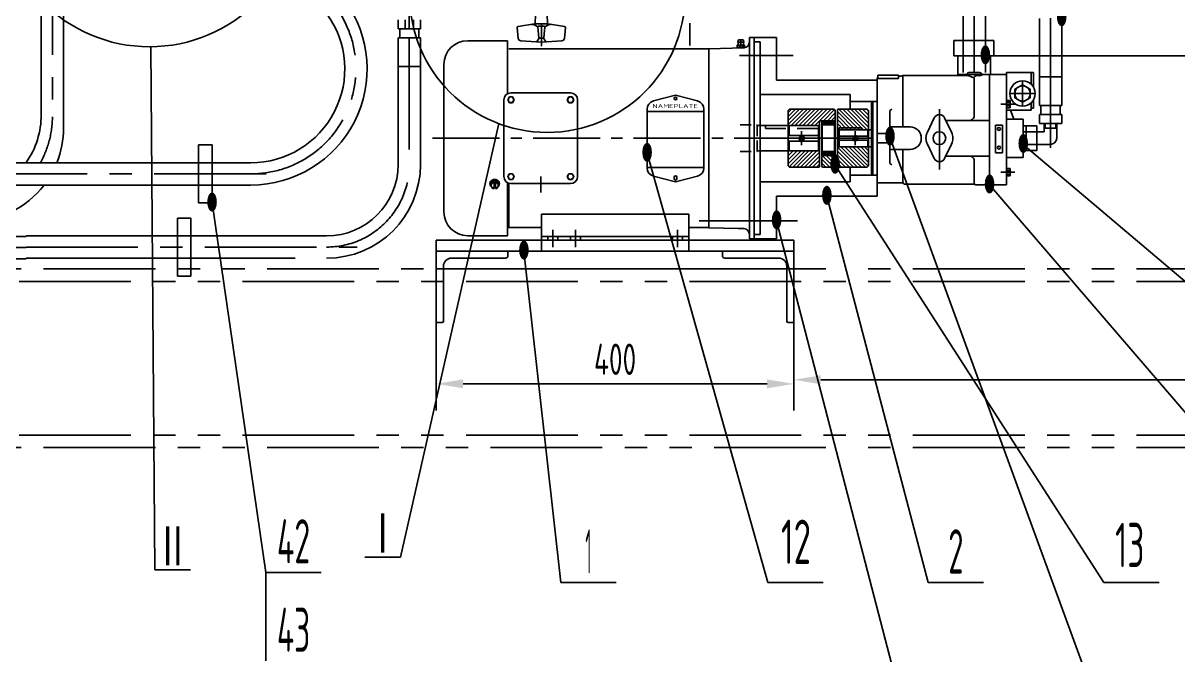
# Model space of a CAD drawing. Header units: millimetres. Extents: x 0 to 5940, y -62 to 4200.
# Drawn here: x 1196 to 2488, y 2324 to 3031 of the extents above; entities that cross this region are included whole.
import ezdxf
from ezdxf.enums import TextEntityAlignment as Align

# ---------------------------------------------------------------- set-up
doc = ezdxf.new("R2010")
doc.units = ezdxf.units.MM
doc.header["$LTSCALE"] = 100
for name, pattern in [('36BA4004$0$CENTER2', [1.125, 0.75, -0.125, 0.125, -0.125]), ('36SH1000$0$HIDDEN', [0.375, 0.25, -0.125]), ('CENTER2', [1.125, 0.75, -0.125, 0.125, -0.125]), ('F', [0.75, 0.5, -0.25]), ('G', [2, 1.25, -0.25, 0.25, -0.25]), ('HIDDEN2', [0.1875, 0.125, -0.0625]), ('K', [2.5, 1.25, -0.25, 0.25, -0.25, 0.25, -0.25])]:
    doc.linetypes.add(name, pattern=pattern)
for name, color, linetype in [('01', 7, 'Continuous'), ('02', 1, 'Continuous'), ('04', 2, 'F'), ('05', 4, 'G'), ('07', 6, 'K'), ('08', 1, 'Continuous'), ('1', 4, 'Continuous'), ('11', 3, 'Continuous'), ('2', 7, 'Continuous')]:
    doc.layers.add(name, color=color, linetype=linetype)
doc.styles.add('ROMANS', font='ROMANS')
doc.styles.get("Standard").update_dxf_attribs({"font": 'isocp', "width": 0.707, "bigfont": 'intecad.shx'})

msp = doc.modelspace()

# ---------------------------------------------------------------- hatches: boundary and pattern name
at = {"layer": '02'}
h = msp.add_hatch(dxfattribs=at)
h.set_pattern_fill('ANSI31', scale=25, style=0)
h.set_pattern_definition([(45, (-730.8222, 1734.959), (-2.2097087, 2.2097087), [])])
h.paths.add_polyline_path([(2104.4, 2933.9), (2103.4, 2934.9), (2053.4, 2934.9), (2051.9, 2933.4), (2051.9, 2917.6), (2052.9, 2916.6), (2086.9, 2916.6), (2086.9, 2921.1), (2087.1, 2921.5), (2087.5, 2921.8), (2087.9, 2921.9), (2103.4, 2921.9), (2104.4, 2922.9)])
h.paths.add_polyline_path([(2086.9, 2888.1), (2052.9, 2888.1), (2051.9, 2887.1), (2051.9, 2871.4), (2053.4, 2869.9), (2086.4, 2869.9), (2086.9, 2870.4)])
h = msp.add_hatch(dxfattribs=at)
h.set_pattern_fill('ANSI31', scale=25, angle=90, style=0)
h.set_pattern_definition([(135, (-730.8222, 1734.959), (-2.2097087, -2.2097087), [])])
h.paths.add_polyline_path([(2141.9, 2933.4), (2140.4, 2934.9), (2107.4, 2934.9), (2106.9, 2934.4), (2106.9, 2911.9), (2140.9, 2911.9), (2141.9, 2912.9)])
h.paths.add_polyline_path([(2141.9, 2891.8), (2140.9, 2892.8), (2107.4, 2892.8), (2106.9, 2892.3), (2106.9, 2883.7), (2106.8, 2883.3), (2106.5, 2883), (2106.1, 2882.9), (2105.9, 2882.9), (2090.4, 2882.9), (2089.4, 2881.9), (2089.4, 2870.9), (2090.4, 2869.9), (2140.4, 2869.9), (2141.9, 2871.4)])
h = msp.add_hatch(dxfattribs=at)
h.set_pattern_fill('ANSI37', scale=10, angle=90, style=0)
h.set_pattern_definition([(135, (-730.8222, 1734.9589), (-0.8838835, -0.8838835), []), (225, (-730.8222, 1734.9589), (0.8838835, -0.8838835), [])])
h.paths.add_polyline_path([(2103.9, 2917.4), (2104.4, 2917.9), (2104.4, 2919.7), (2104.2, 2919.8), (2104, 2919.9), (2103.8, 2919.9), (2103.5, 2920), (2103.3, 2920.1), (2103.1, 2920.1), (2102.9, 2920.2), (2102.7, 2920.2), (2102.4, 2920.3), (2102.2, 2920.3), (2102, 2920.4), (2101.8, 2920.4), (2101.5, 2920.4), (2101.3, 2920.5), (2101.1, 2920.5), (2100.9, 2920.6), (2100.7, 2920.6), (2100.4, 2920.6), (2100.2, 2920.6), (2100, 2920.7), (2099.7, 2920.7), (2099.5, 2920.7), (2099.3, 2920.7), (2099.1, 2920.8), (2098.8, 2920.8), (2098.6, 2920.8), (2098.4, 2920.8), (2098.2, 2920.8), (2097.9, 2920.8), (2097.7, 2920.8), (2097.5, 2920.8), (2097.3, 2920.9), (2097, 2920.9), (2096.8, 2920.9), (2096.6, 2920.9), (2096.3, 2920.8), (2096.1, 2920.8), (2095.9, 2920.8), (2095.7, 2920.8), (2095.4, 2920.8), (2095.2, 2920.8), (2095, 2920.8), (2094.8, 2920.8), (2094.5, 2920.7), (2094.3, 2920.7), (2094.1, 2920.7), (2093.9, 2920.7), (2093.6, 2920.6), (2093.4, 2920.6), (2093.2, 2920.6), (2093, 2920.6), (2092.7, 2920.5), (2092.5, 2920.5), (2092.3, 2920.4), (2092.1, 2920.4), (2091.8, 2920.4), (2091.6, 2920.3), (2091.4, 2920.3), (2091.2, 2920.2), (2091, 2920.2), (2090.7, 2920.1), (2090.5, 2920.1), (2090.3, 2920), (2090.1, 2919.9), (2089.9, 2919.9), (2089.6, 2919.8), (2089.4, 2919.7), (2089.4, 2917.9), (2089.9, 2917.4)])
h.paths.add_polyline_path([(2089.9, 2887.4), (2089.4, 2886.9), (2089.4, 2885), (2089.6, 2884.9), (2089.9, 2884.8), (2090.1, 2884.8), (2090.3, 2884.7), (2090.5, 2884.7), (2090.7, 2884.6), (2091, 2884.5), (2091.2, 2884.5), (2091.4, 2884.4), (2091.6, 2884.4), (2091.8, 2884.4), (2092.1, 2884.3), (2092.3, 2884.3), (2092.5, 2884.2), (2092.7, 2884.2), (2093, 2884.2), (2093.2, 2884.1), (2093.4, 2884.1), (2093.6, 2884.1), (2093.9, 2884), (2094.1, 2884), (2094.3, 2884), (2094.5, 2884), (2094.8, 2883.9), (2095, 2883.9), (2095.2, 2883.9), (2095.4, 2883.9), (2095.7, 2883.9), (2095.9, 2883.9), (2096.1, 2883.9), (2096.3, 2883.9), (2096.6, 2883.9), (2096.8, 2883.9), (2097, 2883.9), (2097.3, 2883.9), (2097.5, 2883.9), (2097.7, 2883.9), (2097.9, 2883.9), (2098.2, 2883.9), (2098.4, 2883.9), (2098.6, 2883.9), (2098.8, 2883.9), (2099.1, 2883.9), (2099.3, 2884), (2099.5, 2884), (2099.7, 2884), (2100, 2884), (2100.2, 2884.1), (2100.4, 2884.1), (2100.7, 2884.1), (2100.9, 2884.2), (2101.1, 2884.2), (2101.3, 2884.2), (2101.5, 2884.3), (2101.8, 2884.3), (2102, 2884.4), (2102.2, 2884.4), (2102.4, 2884.4), (2102.7, 2884.5), (2102.9, 2884.5), (2103.1, 2884.6), (2103.3, 2884.7), (2103.5, 2884.7), (2103.8, 2884.8), (2104, 2884.8), (2104.2, 2884.9), (2104.4, 2885), (2104.4, 2886.9), (2103.9, 2887.4)])

# ---------------------------------------------------------------- linework, layer by layer
at = {"color": 7}
for p, q in [((1769.2, 3040.2), (1769, 3031.2)), ((1782.4, 3040.2), (1782.5, 3031.2)), ((1748.9, 3026.1), (1750, 3014.1)), ((1768.1, 3030.2), (1749.8, 3027.2)), ((1782.4, 3030.3), (1769.2, 3030.3)), ((1771.8, 3027), (1772.9, 3014.7)), ((1779.2, 3027.6), (1772.3, 3027.6)), ((1779.7, 3027), (1778.7, 3014.7)), ((1783.4, 3030.2), (1801.8, 3027.2)), ((1802.7, 3026.1), (1801.6, 3014.1)), ((1737.9, 3011.5), (1693.4, 3011.5)), ((1737.9, 3011.5), (1737.9, 2952.1)), ((1752.7, 3011.4), (1775.8, 3009.7)), ((1778.2, 3014.2), (1773.4, 3014.2)), ((1798.8, 3011.4), (1775.8, 3009.7)), ((1995.7, 3009.7), (1996.5, 3012.6)), ((1996.5, 3012.6), (2001.6, 3012.6)), ((1999, 3012.6), (1999, 3012.6)), ((1999, 3009.7), (1999, 3012.6)), ((1999, 3012.6), (1999, 3009.7)), ((2001.6, 3012.6), (2002.4, 3009.7)), ((2020.4, 2981.7), (2020.4, 3010.3)), ((1771.8, 3002.4), (1739.4, 3002.4)), ((1963.2, 3002.4), (1771.8, 3002.4)), ((2002.4, 3003.5), (1963.2, 3002.5)), ((1963.2, 3002.5), (1963.2, 2902.4)), ((1963.2, 3002.4), (1963.2, 3000)), ((1995.9, 3007.4), (1995, 3006.5)), ((1995, 3006.5), (1995, 3003.4)), ((1995, 3006.5), (2003.1, 3006.5)), ((1995, 3003.4), (2003.1, 3003.4)), ((1995.7, 3009.7), (2002.4, 3009.7)), ((1995.7, 3009.7), (1996.1, 3008.2)), ((1997, 3006.5), (1997, 3003.4)), ((1999, 3009.7), (1999, 3009.7)), ((1999, 3009.7), (1999, 3008.2)), ((1999, 3009.7), (1999, 3008.2)), ((1999, 3007.4), (1999, 3008.2)), ((1999, 3007.4), (1999, 3008.2)), ((1999, 3007.4), (1999, 3006.5)), ((1999, 3007.4), (1999, 3006.5)), ((1999, 3006.5), (1999, 3003.4)), ((1999, 3006.5), (1999, 3003.4)), ((1999, 3006.5), (1999, 3003.4)), ((1999, 3006.5), (1999, 3006.5)), ((1999, 3006.5), (1999, 3003.4)), ((1999, 3003.4), (1999, 3003.4)), ((2001.1, 3006.5), (2001.1, 3003.4)), ((2002.4, 3009.7), (2002, 3008.2)), ((2002.2, 3007.4), (2003.1, 3006.5)), ((1666.8, 2902.4), (1666.8, 2984.9)), ((2152.1, 2969.3), (2152.1, 2972.8)), ((2152.1, 2972.8), (2175.4, 2972.8)), ((2175.4, 2972.8), (2175.4, 2969.3)), ((2175.4, 2971.7), (2178, 2971.7)), ((2178, 2971.7), (2180.2, 2972.6)), ((2180.2, 2972.6), (2251.1, 2972.6)), ((2251.1, 2972.6), (2251.1, 2972.8)), ((2254.1, 2975.8), (2265.9, 2975.8)), ((2268.7, 2973.8), (2296.2, 2973.8)), ((2268.9, 2972.8), (2268.9, 2972.8)), ((2268.9, 2972.8), (2268.9, 2972.8)), ((2277.2, 2973.8), (2277.2, 2850.1)), ((2296.2, 2975.8), (2296.2, 2850.1)), ((2296.2, 2975.8), (2326.3, 2975.8)), ((2323.6, 2962.9), (2323.6, 2975.8)), ((2326.3, 2959.6), (2326.3, 2975.8)), ((2152.1, 2970.1), (2151.3, 2970.1)), ((2175.4, 2969.3), (2152.1, 2969.3)), ((2314.1, 2962.2), (2305.6, 2957.3)), ((2322.6, 2957.3), (2314.1, 2962.2)), ((1740, 2948.5), (1738.2, 2945.3)), ((1743.7, 2948.5), (1740, 2948.5)), ((1808.5, 2953.2), (1741.7, 2953.2)), ((1745.5, 2945.3), (1743.7, 2948.5)), ((1806.6, 2948.5), (1804.7, 2945.3)), ((1810.2, 2948.5), (1806.6, 2948.5)), ((1812.1, 2945.3), (1810.2, 2948.5)), ((1901.2, 2944), (1924.2, 2950.2)), ((1950.6, 2944), (1927.5, 2950.2)), ((2305.6, 2957.3), (2305.6, 2947.4)), ((2305.6, 2947.4), (2314.1, 2942.5)), ((2314.1, 2942.5), (2322.6, 2947.4)), ((2322.6, 2947.4), (2322.6, 2957.3)), ((1733.8, 2902.4), (1733.8, 2945.3)), ((1738.2, 2945.3), (1740, 2942.1)), ((1740, 2942.1), (1743.7, 2942.1)), ((1743.7, 2942.1), (1745.5, 2945.3)), ((1804.7, 2945.3), (1806.6, 2942.1)), ((1806.6, 2942.1), (1810.2, 2942.1)), ((1810.2, 2942.1), (1812.1, 2945.3)), ((1816.4, 2902.4), (1816.4, 2945.3)), ((1894.1, 2902), (1894.1, 2934.8)), ((1957.6, 2902), (1957.6, 2934.8)), ((2146.6, 2943.6), (2145, 2942.1)), ((2145, 2942.1), (2145, 2862.6)), ((2146.6, 2943.6), (2146.6, 2861.1)), ((2146.6, 2943.6), (2151.3, 2943.6)), ((2165.8, 2933.3), (2168, 2934.9)), ((2165.8, 2933.3), (2165.8, 2874)), ((2296.2, 2933.7), (2323.6, 2933.7)), ((2300.6, 2933.7), (2304.3, 2923.8)), ((2323.6, 2933.7), (2323.6, 2941.8)), ((2323.6, 2935.9), (2326.3, 2935.9)), ((2326.3, 2935.9), (2326.3, 2945.1)), ((1894.1, 2932.1), (1957.6, 2932.1)), ((2207.6, 2909), (2215.3, 2925.1)), ((2234.7, 2909), (2226.9, 2925.1)), ((2296.2, 2923.8), (2314.9, 2923.8)), ((2017.1, 2916.6), (2020.4, 2916.6)), ((2085.9, 2916.6), (2020.4, 2916.6)), ((2086.9, 2915.6), (2085.9, 2916.6)), ((2085.9, 2902.4), (2085.9, 2916.6)), ((2086.9, 2902.4), (2086.9, 2915.6)), ((2108.9, 2911.9), (2106.9, 2909.9)), ((2106.9, 2909.9), (2106.9, 2894.8)), ((2108.9, 2914), (2134.3, 2914)), ((2108.9, 2911.9), (2108.9, 2914)), ((2108.9, 2911.9), (2108.9, 2892.8)), ((2134.3, 2914), (2134.3, 2911.9)), ((2151.3, 2907.6), (2165.8, 2907.6)), ((2165.8, 2914.9), (2188.3, 2914.9)), ((2283.8, 2916.9), (2291.7, 2916.9)), ((2283.8, 2885.8), (2283.8, 2916.9)), ((2291.7, 2916.9), (2291.7, 2885.8)), ((1666.8, 2902.4), (1666.8, 2819.8)), ((1733.8, 2859.4), (1733.8, 2902.4)), ((1816.4, 2859.4), (1816.4, 2902.4)), ((1894.1, 2902), (1894.1, 2869.1)), ((1957.6, 2902), (1957.6, 2869.1)), ((1963.2, 2902.4), (1963.2, 2804.7)), ((2008.6, 2794.8), (2008.6, 2902.4)), ((2014, 2794.4), (2014, 2902.4)), ((2020.4, 2902.4), (2020.4, 2823)), ((2085.9, 2902.4), (2085.9, 2888.1)), ((2086.9, 2902.4), (2086.9, 2889.1)), ((2108.9, 2892.8), (2106.9, 2894.8)), ((2151.3, 2897.1), (2165.8, 2897.1)), ((2207.6, 2895.8), (2215.3, 2879.6)), ((2234.7, 2895.8), (2226.9, 2879.6)), ((2017.1, 2888.1), (2020.4, 2888.1)), ((2085.9, 2888.1), (2020.4, 2888.1)), ((2086.9, 2889.1), (2085.9, 2888.1)), ((2165.8, 2889.8), (2188.3, 2889.8)), ((2291.7, 2885.8), (2283.8, 2885.8)), ((2296.2, 2880.9), (2314.9, 2880.9)), ((1894.1, 2869.4), (1957.6, 2869.4)), ((2165.8, 2874), (2168, 2872.4)), ((1740, 2862.6), (1738.2, 2859.4)), ((1738.2, 2859.4), (1740, 2856.3)), ((1743.7, 2862.6), (1740, 2862.6)), ((1740, 2856.3), (1743.7, 2856.3)), ((1745.5, 2859.4), (1743.7, 2862.6)), ((1743.7, 2856.3), (1745.5, 2859.4)), ((1775.1, 2841.5), (1775.1, 2859.4)), ((1806.6, 2862.6), (1804.7, 2859.4)), ((1804.7, 2859.4), (1806.6, 2856.3)), ((1810.2, 2862.6), (1806.6, 2862.6)), ((1806.6, 2856.3), (1810.2, 2856.3)), ((1812.1, 2859.4), (1810.2, 2862.6)), ((1810.2, 2856.3), (1812.1, 2859.4)), ((1901.2, 2859.9), (1924.2, 2853.8)), ((1924.3, 2858.7), (1924.3, 2857.1)), ((1950.6, 2859.9), (1927.5, 2853.8)), ((1927.5, 2858.7), (1927.5, 2857.1)), ((2146.6, 2861.1), (2145, 2862.6)), ((2146.6, 2861.1), (2151.3, 2861.1)), ((1721.3, 2854.6), (1719.1, 2851.2)), ((1721.3, 2853.1), (1719.1, 2849.6)), ((1719.1, 2851.2), (1719.1, 2849.6)), ((1719.1, 2849.6), (1721.3, 2846.2)), ((1721.3, 2854.6), (1721.3, 2853.1)), ((1725.9, 2854.6), (1721.3, 2854.6)), ((1722.9, 2853.1), (1721.3, 2853.1)), ((1721.3, 2846.2), (1722.9, 2846.2)), ((1722.9, 2853.8), (1722.9, 2846.2)), ((1722.9, 2853.8), (1724.4, 2853.8)), ((1722.9, 2847), (1724.4, 2847)), ((1724.4, 2853.8), (1724.4, 2846.2)), ((1725.9, 2853.1), (1724.4, 2853.1)), ((1724.4, 2846.2), (1725.9, 2846.2)), ((1725.9, 2854.6), (1725.9, 2853.1)), ((1728.2, 2851.2), (1725.9, 2854.6)), ((1728.2, 2849.6), (1725.9, 2853.1)), ((1725.9, 2846.2), (1728.2, 2849.6)), ((1728.2, 2851.2), (1728.2, 2849.6)), ((1737.9, 2852.6), (1737.9, 2793.2)), ((1739.4, 2804.7), (1739.4, 2851.9)), ((1739.4, 2851.9), (1739.4, 2804.7)), ((1808.5, 2851.6), (1741.7, 2851.6)), ((2180.2, 2852.3), (2151.3, 2852.3)), ((2182.2, 2850.9), (2260.4, 2850.9)), ((2262, 2850.1), (2296.2, 2850.1)), ((1940.9, 2817.5), (1775.8, 2817.5)), ((1775.8, 2792.2), (1775.8, 2817.5)), ((1940.9, 2792.2), (1940.9, 2817.5)), ((2020.4, 2823), (2020.4, 2794.4)), ((1739.4, 2804.7), (1739.4, 2802.3)), ((1739.4, 2804.7), (1739.4, 2802.5)), ((1963.2, 2804.7), (1963.2, 2802.3)), ((1963.2, 2804.7), (1963.2, 2802.2)), ((1737.9, 2793.2), (1693.4, 2793.2)), ((1739.4, 2802.3), (1737.9, 2802.3)), ((1739.4, 2802.3), (1775.8, 2802.3)), ((1739.4, 2802.3), (1775.8, 2802.3)), ((1923, 2792.2), (1775.8, 2792.2)), ((1775.8, 2792.2), (1775.8, 2788.1)), ((1782.9, 2788.1), (1782.9, 2792.2)), ((1794.1, 2788.1), (1794.1, 2792.2)), ((1808.3, 2788.1), (1808.3, 2792.2)), ((1819.5, 2788.1), (1819.5, 2792.2)), ((1922.6, 2788.1), (1922.6, 2792.2)), ((1933.3, 2792.2), (1923, 2792.2)), ((1940.9, 2792.2), (1933.3, 2792.2)), ((1933.8, 2788.1), (1933.8, 2792.2)), ((1963.2, 2802.3), (1940.9, 2802.3)), ((1963.2, 2802.3), (1940.9, 2802.3)), ((1940.9, 2792.2), (1940.9, 2788.1)), ((1995.9, 2801.3), (1963.2, 2802.2)), ((2002.2, 2801.2), (1995.9, 2801.3)), ((1923, 2788.1), (1775.8, 2788.1)), ((1933.3, 2788.1), (1923, 2788.1)), ((1940.9, 2788.1), (1933.3, 2788.1))]:
    msp.add_line(p, q, dxfattribs=at)
at = {"color": 7, "linetype": 'HIDDEN2'}
for p, q in [((1998.1, 2917.3), (2017.1, 2917.3)), ((2017.1, 2917.3), (2017.1, 2902.4)), ((2017.1, 2887.4), (2017.1, 2902.4)), ((1998.1, 2887.4), (2017.1, 2887.4))]:
    msp.add_line(p, q, dxfattribs=at)
at = {"color": 7, "linetype": '36SH1000$0$HIDDEN'}
for p, q in [((2026.6, 2913.1), (2026.6, 2916.6)), ((2086.9, 2913.1), (2026.6, 2913.1))]:
    msp.add_line(p, q, dxfattribs=at)
at = {"color": 7, "linetype": 'CENTER2'}
msp.add_line((1654, 2902.4), (2091.9, 2902.4), dxfattribs=at)
at = {"color": 7, "linetype": 'Continuous'}
for p, q in [((1739.4, 2845.5), (1739.4, 2845.6)), ((1739.4, 2845.6), (1739.4, 2845.5)), ((1739.4, 2845.5), (1739.4, 2845.6)), ((1739.4, 2845.6), (1739.4, 2845.5)), ((1739.4, 2845.4), (1739.4, 2845.5)), ((1739.4, 2845.5), (1739.4, 2845.2)), ((1739.4, 2845.1), (1739.4, 2845.4)), ((1739.4, 2845.2), (1739.4, 2845.1)), ((1739.4, 2845.1), (1739.4, 2842.3)), ((1739.4, 2842.3), (1739.4, 2845.1))]:
    msp.add_line(p, q, dxfattribs=at)
at = {"color": 7, "linetype": '36BA4004$0$CENTER2'}
for p, q in [((1788.5, 2780.5), (1788.5, 2799.8)), ((1813.9, 2780.5), (1813.9, 2799.8)), ((1928.2, 2780.5), (1928.2, 2799.8))]:
    msp.add_line(p, q, dxfattribs=at)
at = {"color": 7}
for centre, radius in [((2314.1, 2952.4), 14.2), ((2314.1, 2952.4), 8.51), ((1741.8, 2945.3), 3.17), ((1808.4, 2945.3), 3.17), ((1925.9, 2946.8), 1.59), ((2221.1, 2902.4), 7.15), ((2287.7, 2912.8), 1.71), ((2287.7, 2891.9), 1.71), ((1741.8, 2859.4), 3.17), ((1808.4, 2859.4), 3.17)]:
    msp.add_circle(centre, radius, dxfattribs=at)
for centre, radius, start, end in [((1749.9, 3026.2), 1, 95.5013, 185.4223), ((1764.7, 3020.1), 9.54, 45.5961, 88.98), ((1768, 3031.2), 1, 275.5013, 359), ((1769.9, 3025.5), 2, 7.6638, 45.3631), ((1772.3, 3027.1), 0.5, 90, 187.6638), ((1779.2, 3027.1), 0.5, 352.3362, 90), ((1781.6, 3025.5), 2, 134.6369, 172.3362), ((1786.9, 3020.1), 9.54, 91.02, 134.4039), ((1783.5, 3031.2), 1, 181, 264.4987), ((1801.7, 3026.2), 1, 354.5777, 84.4987), ((1693.4, 2984.9), 26.6, 90, 180), ((1752.9, 3014.4), 3, 185.4223, 265.6649), ((1766.7, 3015.5), 6.29, 300.8379, 351.6353), ((1773.4, 3014.7), 0.5, 187.6638, 270), ((1778.2, 3014.7), 0.5, 270, 352.3362), ((1784.9, 3015.5), 6.29, 188.3647, 239.1621), ((1798.6, 3014.4), 3, 274.3351, 354.5777), ((1995.4, 3008), 0.794, 316.1355, 16.1816), ((2002.7, 3008), 0.794, 163.8184, 223.8645), ((2002.2, 3009.9), 6.35, 271.5, 0), ((2254.1, 2972.8), 3, 90, 180), ((2265.9, 2972.8), 3, 0, 90), ((2265.9, 2972.8), 3, 0, 90), ((1741.7, 2945.3), 7.87, 90, 180), ((1808.5, 2945.3), 7.87, 0, 90), ((1925.9, 2944), 6.35, 75, 105), ((1903.7, 2934.8), 9.52, 105, 180), ((1948.1, 2934.8), 9.52, 0, 75), ((2221.1, 2922.3), 6.41, 25.7289, 154.2711), ((2188.3, 2902.4), 12.5, 359.7501, 90), ((2221.1, 2902.4), 15.1, 154.0331, 205.9669), ((2221.1, 2902.4), 15.1, 334.0331, 25.9669), ((2188.3, 2902.3), 12.5, 270, 0.2499), ((1903.7, 2869.1), 9.52, 180, 255), ((1948.1, 2869.1), 9.52, 285, 0), ((2221.1, 2882.4), 6.41, 205.7289, 334.2711), ((2221.1, 2882.4), 6.41, 205.7289, 334.2711), ((1741.7, 2859.4), 7.87, 180, 270), ((1808.5, 2859.4), 7.87, 270, 0), ((1925.9, 2858.7), 1.59, 0, 180), ((1925.9, 2857.1), 1.59, 180, 0), ((1925.9, 2859.9), 6.35, 255, 285), ((2182.2, 2852.9), 2, 180, 270), ((2262, 2852.1), 2, 180, 270), ((1693.4, 2819.8), 26.6, 180, 270)]:
    msp.add_arc(centre, radius, start, end, dxfattribs=at)
for centre, major_axis, start_param, end_param in [((1723.6, 2851.2), (-5.26, 0), 2.217763, 7.207015), ((1723.6, 2851.6), (-5.26, 0), 3.098348, 6.32643), ((1723.6, 2849.6), (-3.96, 0), 4.905902, 7.660468), ((1723.6, 2849.6), (-3.96, 0), 1.76431, 4.518876)]:
    msp.add_ellipse(centre, major_axis=major_axis, ratio=0.866025, start_param=start_param, end_param=end_param, dxfattribs=at)
for points, start_tangent in [([(2251.1, 2972.6), (2254.1, 2972.3), (2256, 2971.5), (2257.8, 2970.8), (2260, 2969.9)], (0.970491, -0.241136)), ([(2260, 2970.5), (2260.4, 2971.3), (2261.8, 2972.2), (2263.2, 2972.6), (2264.2, 2972.4), (2267.6, 2972.7), (2268.9, 2972.8)], (0.720925, 0.693013))]:
    msp.add_spline(points, degree=3, dxfattribs=dict(at, start_tangent=start_tangent))
for points in [[(2260, 2926), (2259.7, 2925.1), (2258.3, 2923.5), (2256.7, 2922.6), (2255.7, 2922.3)], [(2260, 2878.7), (2259.7, 2879.6), (2258.3, 2881.2), (2256.7, 2882.1), (2255.7, 2882.4)]]:
    msp.add_open_spline(points, degree=3, knots=[0, 0, 0, 0, 2.865759, 5.806201, 5.806201, 5.806201, 5.806201], dxfattribs=at)
at = {"layer": '01', "color": 7}
for p, q in [((1216.3, 2928.9), (1216.3, 3120.6)), ((1241.3, 2913.9), (1241.3, 3120.6)), ((2247.5, 2975.8), (2247.5, 3084.6)), ((2272.5, 2975.8), (2272.5, 3084.6)), ((2332.9, 3036.2), (2332.9, 2938.9)), ((2357.9, 3037.2), (2357.9, 2938.9)), ((1615.6, 3024.7), (1615.6, 3034.7)), ((1617.4, 3014.7), (1617.4, 3024.7)), ((1623.4, 3024.7), (1623.4, 3034.7)), ((1632.8, 3024.7), (1632.8, 3034.7)), ((1638.8, 3014.7), (1638.8, 3024.7)), ((1640.6, 3024.7), (1640.6, 3034.7)), ((1941.9, 3006.1), (1941.9, 3031.1)), ((1615.6, 2873), (1615.6, 3014.7)), ((1640.6, 2873), (1640.6, 3014.7)), ((2237.1, 3011.6), (2282.1, 3011.6)), ((2237.1, 2994.6), (2237.1, 3011.6)), ((2282.1, 3011.6), (2282.1, 2994.6)), ((2282.1, 2994.6), (2237.1, 2994.6)), ((2241.7, 2994.6), (2278.4, 2994.6)), ((2241.7, 2973.8), (2241.7, 2994.6)), ((2278.4, 2994.6), (2278.4, 2973.8)), ((1615.6, 2982.7), (1640.6, 2982.7)), ((2278.4, 2973.8), (2241.7, 2973.8)), ((2332.9, 2970.9), (2357.9, 2970.9)), ((2296.2, 2944.5), (2296.2, 2936.4)), ((2296.2, 2944.5), (2300.3, 2944.5)), ((2296.2, 2942.5), (2300.3, 2942.5)), ((2296.2, 2938.4), (2300.3, 2938.4)), ((2296.2, 2936.4), (2300.3, 2936.4)), ((2300.3, 2944.5), (2300.3, 2936.4)), ((2334.7, 2938.9), (2334.7, 2928.9)), ((2356.1, 2938.9), (2356.1, 2928.9)), ((2332.9, 2928.9), (2332.9, 2918.9)), ((2357.9, 2928.9), (2357.9, 2918.9)), ((2330.2, 2916.1), (2314.9, 2916.1)), ((2314.9, 2916.1), (2314.9, 2888.6)), ((2338.4, 2909.4), (2314.9, 2909.4)), ((2314.9, 2895.4), (2314.9, 2909.4)), ((2318.2, 2916.1), (2318.2, 2888.6)), ((2330.2, 2888.6), (2330.2, 2916.1)), ((2330.2, 2895.4), (2330.2, 2909.4)), ((2338.4, 2913.4), (2338.4, 2918.9)), ((2338.4, 2913.4), (2338.4, 2918.9)), ((2338.4, 2913.4), (2338.4, 2909.4)), ((2351.4, 2913.4), (2339.4, 2913.4)), ((2352.4, 2913.4), (2352.4, 2918.9)), ((2352.4, 2913.4), (2352.4, 2918.9)), ((2352.4, 2913.4), (2352.4, 2902.4)), ((1407.4, 2894.9), (1392.4, 2894.9)), ((1392.4, 2894.9), (1392.4, 2829.9)), ((1407.4, 2829.9), (1407.4, 2894.9)), ((2345.4, 2895.4), (2314.9, 2895.4)), ((2314.9, 2888.6), (2330.2, 2888.6)), ((1450.9, 2874.9), (1142.8, 2874.9)), ((2296.2, 2868.3), (2296.2, 2860.2)), ((2296.2, 2868.3), (2300.3, 2868.3)), ((2300.3, 2868.3), (2300.3, 2860.2)), ((2296.2, 2866.3), (2300.3, 2866.3)), ((2296.2, 2862.2), (2300.3, 2862.2)), ((2296.2, 2860.2), (2300.3, 2860.2)), ((1450.9, 2849.9), (1142.8, 2849.9)), ((1392.4, 2829.9), (1407.4, 2829.9)), ((1383.6, 2813), (1368.6, 2813)), ((1368.6, 2813), (1368.6, 2748)), ((1383.6, 2748), (1383.6, 2813)), ((785.5, 2792.4), (1199.4, 2792.4)), ((1535.6, 2793), (1199.4, 2793)), ((1658.3, 2788.1), (2058.3, 2788.1)), ((1658.3, 2788.1), (1658.3, 2768.1)), ((2058.3, 2788.1), (2058.3, 2768.1)), ((791.4, 2767.4), (1199.4, 2767.4)), ((1500.3, 2768), (1199.4, 2768)), ((1658.3, 2776.1), (2058.3, 2776.1)), ((1658.3, 2776.1), (1658.3, 2696.1)), ((1738.3, 2776.1), (1658.3, 2776.1)), ((1675.3, 2768.1), (1735.7, 2768.1)), ((1738.3, 2776.1), (1738.3, 2770.7)), ((1978.3, 2776.1), (2058.3, 2776.1)), ((1978.3, 2776.1), (1978.3, 2770.7)), ((2041.3, 2768.1), (1981, 2768.1)), ((2058.3, 2776.1), (2058.3, 2696.1)), ((1658.3, 2756.1), (2058.3, 2756.1)), ((1666.3, 2697.6), (1666.3, 2759.1)), ((2050.3, 2697.6), (2050.3, 2759.1)), ((1368.6, 2748), (1383.6, 2748)), ((1658.3, 2696.1), (1664.8, 2696.1)), ((2058.3, 2696.1), (2051.8, 2696.1))]:
    msp.add_line(p, q, dxfattribs=at)
at = {"layer": '01', "color": 7, "linetype": 'Continuous'}
for p, q in [((1615.6, 3024.7), (1640.6, 3024.7)), ((1615.6, 3014.7), (1640.6, 3014.7)), ((2008.6, 3014.9), (2014, 3014.9)), ((2008.6, 3012.3), (2008.6, 3014.9)), ((2008.6, 3009.9), (2008.6, 3012.3)), ((2014, 3014.9), (2039, 3014.9)), ((2014, 3014.9), (2014, 3010.3)), ((2014, 3010.3), (2014, 3014.9)), ((2014, 3010.3), (2014, 2902.4)), ((2014, 3010.3), (2020.4, 3010.3)), ((2020.4, 3010.3), (2014, 3010.3)), ((2020.4, 3010.3), (2020.4, 2794.4)), ((2039, 3014.9), (2039, 2967.4)), ((2003.1, 3006.5), (2003.1, 3003.4)), ((2008.6, 3009.9), (2008.6, 2902.4)), ((2020.4, 2981.7), (2020.4, 2902.4)), ((2180.2, 2914.9), (2180.2, 2972.6)), ((2039, 2967.4), (2151.3, 2967.4)), ((2151.3, 2970.1), (2151.3, 2852.3)), ((2151.3, 2967.4), (2151.3, 2837.4)), ((2260, 2969.9), (2260, 2926)), ((2020.4, 2951.4), (2121.3, 2951.4)), ((2121.3, 2951.4), (2121.3, 2943.6)), ((2051.9, 2933.4), (2053.4, 2934.9)), ((2051.9, 2917.6), (2051.9, 2933.4)), ((2053.4, 2934.9), (2103.4, 2934.9)), ((2103.4, 2934.9), (2104.4, 2933.9)), ((2104.4, 2933.9), (2104.4, 2922.9)), ((2107.4, 2934.9), (2106.9, 2934.4)), ((2106.9, 2934.4), (2106.9, 2911.9)), ((2140.4, 2934.9), (2107.4, 2934.9)), ((2151.3, 2943.6), (2121.3, 2943.6)), ((2121.3, 2943.6), (2121.3, 2934.9)), ((2141.9, 2933.4), (2140.4, 2934.9)), ((2141.9, 2912.9), (2141.9, 2933.4)), ((2332.9, 2938.9), (2357.9, 2938.9)), ((2086.9, 2921.1), (2086.9, 2921)), ((2087, 2921.1), (2086.9, 2921.1)), ((2086.9, 2921), (2086.9, 2920.9)), ((2086.9, 2921), (2086.9, 2921)), ((2086.9, 2921), (2086.9, 2921)), ((2086.9, 2920.9), (2086.9, 2916.6)), ((2086.9, 2920.9), (2086.9, 2920.9)), ((2087.1, 2921.4), (2087, 2921.3)), ((2087, 2921.3), (2087, 2921.2)), ((2087, 2921.3), (2087, 2921.3)), ((2087, 2921.2), (2087, 2921.1)), ((2087, 2921.2), (2087, 2921.2)), ((2087.1, 2921.5), (2087.1, 2921.4)), ((2087.1, 2921.5), (2087.1, 2921.5)), ((2087.2, 2921.5), (2087.1, 2921.5)), ((2087.1, 2921.4), (2087.1, 2921.4)), ((2087.2, 2921.6), (2087.2, 2921.5)), ((2087.2, 2921.6), (2087.2, 2921.6)), ((2087.3, 2921.6), (2087.2, 2921.6)), ((2087.3, 2921.7), (2087.3, 2921.6)), ((2087.4, 2921.7), (2087.3, 2921.7)), ((2087.5, 2921.8), (2087.4, 2921.7)), ((2087.4, 2921.7), (2087.4, 2921.7)), ((2087.4, 2921.7), (2087.4, 2921.7)), ((2087.5, 2921.8), (2087.5, 2921.8)), ((2087.6, 2921.8), (2087.5, 2921.8)), ((2087.6, 2921.8), (2087.6, 2921.8)), ((2087.7, 2921.8), (2087.6, 2921.8)), ((2087.7, 2921.8), (2087.7, 2921.8)), ((2087.8, 2921.8), (2087.7, 2921.8)), ((2087.9, 2921.9), (2087.8, 2921.8)), ((2087.8, 2921.8), (2087.8, 2921.8)), ((2087.9, 2921.9), (2087.9, 2921.9)), ((2103.4, 2921.9), (2087.9, 2921.9)), ((2089.4, 2917.9), (2089.4, 2921.9)), ((2089.4, 2919.7), (2089.6, 2919.8)), ((2089.4, 2917.9), (2089.4, 2919.7)), ((2089.6, 2919.8), (2089.9, 2919.9)), ((2089.9, 2919.9), (2090.1, 2919.9)), ((2090.1, 2919.9), (2090.3, 2920)), ((2090.3, 2920), (2090.5, 2920.1)), ((2090.5, 2920.1), (2090.7, 2920.1)), ((2090.7, 2920.1), (2091, 2920.2)), ((2091, 2920.2), (2091.2, 2920.2)), ((2091.2, 2920.2), (2091.4, 2920.3)), ((2091.4, 2920.3), (2091.6, 2920.3)), ((2091.6, 2920.3), (2091.8, 2920.4)), ((2091.8, 2920.4), (2092.1, 2920.4)), ((2092.1, 2920.4), (2092.3, 2920.4)), ((2092.3, 2920.4), (2092.5, 2920.5)), ((2092.5, 2920.5), (2092.7, 2920.5)), ((2092.7, 2920.5), (2093, 2920.6)), ((2093, 2920.6), (2093.2, 2920.6)), ((2093.2, 2920.6), (2093.4, 2920.6)), ((2093.4, 2920.6), (2093.6, 2920.6)), ((2093.6, 2920.6), (2093.9, 2920.7)), ((2093.9, 2920.7), (2094.1, 2920.7)), ((2094.1, 2920.7), (2094.3, 2920.7)), ((2094.3, 2920.7), (2094.5, 2920.7)), ((2094.5, 2920.7), (2094.8, 2920.8)), ((2094.8, 2920.8), (2095, 2920.8)), ((2095, 2920.8), (2095.2, 2920.8)), ((2095.2, 2920.8), (2095.4, 2920.8)), ((2095.4, 2920.8), (2095.7, 2920.8)), ((2095.7, 2920.8), (2095.9, 2920.8)), ((2095.9, 2920.8), (2096.1, 2920.8)), ((2096.1, 2920.8), (2096.3, 2920.8)), ((2096.3, 2920.8), (2096.6, 2920.9)), ((2096.6, 2920.9), (2096.8, 2920.9)), ((2096.8, 2920.9), (2097, 2920.9)), ((2097, 2920.9), (2097.3, 2920.9)), ((2097.3, 2920.9), (2097.5, 2920.8)), ((2097.5, 2920.8), (2097.7, 2920.8)), ((2097.7, 2920.8), (2097.9, 2920.8)), ((2097.9, 2920.8), (2098.2, 2920.8)), ((2098.2, 2920.8), (2098.4, 2920.8)), ((2098.4, 2920.8), (2098.6, 2920.8)), ((2098.6, 2920.8), (2098.8, 2920.8)), ((2098.8, 2920.8), (2099.1, 2920.8)), ((2099.1, 2920.8), (2099.3, 2920.7)), ((2099.3, 2920.7), (2099.5, 2920.7)), ((2099.5, 2920.7), (2099.7, 2920.7)), ((2099.7, 2920.7), (2100, 2920.7)), ((2100, 2920.7), (2100.2, 2920.6)), ((2100.2, 2920.6), (2100.4, 2920.6)), ((2100.4, 2920.6), (2100.7, 2920.6)), ((2100.7, 2920.6), (2100.9, 2920.6)), ((2100.9, 2920.6), (2101.1, 2920.5)), ((2101.1, 2920.5), (2101.3, 2920.5)), ((2101.3, 2920.5), (2101.5, 2920.4)), ((2101.5, 2920.4), (2101.8, 2920.4)), ((2101.8, 2920.4), (2102, 2920.4)), ((2102, 2920.4), (2102.2, 2920.3)), ((2102.2, 2920.3), (2102.4, 2920.3)), ((2102.4, 2920.3), (2102.7, 2920.2)), ((2102.7, 2920.2), (2102.9, 2920.2)), ((2102.9, 2920.2), (2103.1, 2920.1)), ((2103.1, 2920.1), (2103.3, 2920.1)), ((2103.3, 2920.1), (2103.5, 2920)), ((2104.4, 2922.9), (2103.4, 2921.9)), ((2103.5, 2920), (2103.8, 2919.9)), ((2103.8, 2919.9), (2104, 2919.9)), ((2104, 2919.9), (2104.2, 2919.8)), ((2104.2, 2919.8), (2104.4, 2919.7)), ((2104.4, 2917.9), (2104.4, 2922.9)), ((2104.4, 2919.7), (2104.4, 2917.9)), ((2277.2, 2922.3), (2228.2, 2922.3)), ((2314.9, 2923.8), (2314.9, 2880.9)), ((2332.9, 2928.9), (2357.9, 2928.9)), ((2052.9, 2916.6), (2051.9, 2917.6)), ((2051.9, 2917.6), (2051.9, 2902.4)), ((2086.9, 2916.6), (2052.9, 2916.6)), ((2052.9, 2916.6), (2052.9, 2905.5)), ((2086.4, 2916.6), (2086.4, 2905.5)), ((2086.9, 2916.6), (2086.9, 2902.4)), ((2089.4, 2917.9), (2089.4, 2886.9)), ((2089.9, 2917.4), (2089.4, 2917.9)), ((2089.9, 2917.4), (2089.9, 2887.4)), ((2103.9, 2917.4), (2089.9, 2917.4)), ((2104.4, 2917.9), (2103.9, 2917.4)), ((2103.9, 2917.4), (2103.9, 2887.4)), ((2104.4, 2917.9), (2104.4, 2886.9)), ((2106.9, 2911.9), (2140.9, 2911.9)), ((2106.9, 2911.9), (2106.9, 2902.4)), ((2107.4, 2911.9), (2107.4, 2904.7)), ((2145, 2911.9), (2108.9, 2911.9)), ((2140.9, 2911.9), (2141.9, 2912.9)), ((2140.9, 2911.9), (2140.9, 2904.7)), ((2141.9, 2912.9), (2141.9, 2902.4)), ((2332.9, 2918.9), (2357.9, 2918.9)), ((2051.9, 2905.5), (2086.9, 2905.5)), ((2051.9, 2887.1), (2051.9, 2902.4)), ((2051.9, 2899.2), (2086.9, 2899.2)), ((2052.9, 2888.1), (2052.9, 2899.2)), ((2086.4, 2888.1), (2086.4, 2899.2)), ((2086.9, 2888.1), (2086.9, 2902.4)), ((2126.7, 2904.7), (2106.9, 2904.7)), ((2106.9, 2892.3), (2106.9, 2902.4)), ((2126.7, 2900), (2106.9, 2900)), ((2107.4, 2892.8), (2107.4, 2900)), ((2141.9, 2904.7), (2127.1, 2904.7)), ((2141.9, 2900), (2127.1, 2900)), ((2140.9, 2892.8), (2140.9, 2900)), ((2141.9, 2891.8), (2141.9, 2902.4)), ((2052.9, 2888.1), (2051.9, 2887.1)), ((2051.9, 2887.1), (2051.9, 2871.4)), ((2086.9, 2888.1), (2052.9, 2888.1)), ((2086.9, 2870.4), (2086.9, 2888.1)), ((2089.9, 2887.4), (2089.4, 2886.9)), ((2089.4, 2886.9), (2089.4, 2881.9)), ((2089.4, 2886.9), (2089.4, 2885)), ((2089.4, 2885), (2089.6, 2884.9)), ((2089.4, 2881.9), (2090.4, 2882.9)), ((2089.4, 2870.9), (2089.4, 2881.9)), ((2089.6, 2884.9), (2089.9, 2884.8)), ((2103.9, 2887.4), (2089.9, 2887.4)), ((2089.9, 2884.8), (2090.1, 2884.8)), ((2090.1, 2884.8), (2090.3, 2884.7)), ((2090.3, 2884.7), (2090.5, 2884.7)), ((2090.4, 2882.9), (2105.9, 2882.9)), ((2090.5, 2884.7), (2090.7, 2884.6)), ((2090.7, 2884.6), (2091, 2884.5)), ((2091, 2884.5), (2091.2, 2884.5)), ((2091.2, 2884.5), (2091.4, 2884.4)), ((2091.4, 2884.4), (2091.6, 2884.4)), ((2091.6, 2884.4), (2091.8, 2884.4)), ((2091.8, 2884.4), (2092.1, 2884.3)), ((2092.1, 2884.3), (2092.3, 2884.3)), ((2092.3, 2884.3), (2092.5, 2884.2)), ((2092.5, 2884.2), (2092.7, 2884.2)), ((2092.7, 2884.2), (2093, 2884.2)), ((2093, 2884.2), (2093.2, 2884.1)), ((2093.2, 2884.1), (2093.4, 2884.1)), ((2093.4, 2884.1), (2093.6, 2884.1)), ((2093.6, 2884.1), (2093.9, 2884)), ((2093.9, 2884), (2094.1, 2884)), ((2094.1, 2884), (2094.3, 2884)), ((2094.3, 2884), (2094.5, 2884)), ((2094.5, 2884), (2094.8, 2883.9)), ((2094.8, 2883.9), (2095, 2883.9)), ((2095, 2883.9), (2095.2, 2883.9)), ((2095.2, 2883.9), (2095.4, 2883.9)), ((2095.4, 2883.9), (2095.7, 2883.9)), ((2095.7, 2883.9), (2095.9, 2883.9)), ((2095.9, 2883.9), (2096.1, 2883.9)), ((2096.1, 2883.9), (2096.3, 2883.9)), ((2096.3, 2883.9), (2096.6, 2883.9)), ((2096.6, 2883.9), (2096.8, 2883.9)), ((2096.8, 2883.9), (2097, 2883.9)), ((2097, 2883.9), (2097.3, 2883.9)), ((2097.3, 2883.9), (2097.5, 2883.9)), ((2097.5, 2883.9), (2097.7, 2883.9)), ((2097.7, 2883.9), (2097.9, 2883.9)), ((2097.9, 2883.9), (2098.2, 2883.9)), ((2098.2, 2883.9), (2098.4, 2883.9)), ((2098.4, 2883.9), (2098.6, 2883.9)), ((2098.6, 2883.9), (2098.8, 2883.9)), ((2098.8, 2883.9), (2099.1, 2883.9)), ((2099.1, 2883.9), (2099.3, 2884)), ((2099.3, 2884), (2099.5, 2884)), ((2099.5, 2884), (2099.7, 2884)), ((2099.7, 2884), (2100, 2884)), ((2100, 2884), (2100.2, 2884.1)), ((2100.2, 2884.1), (2100.4, 2884.1)), ((2100.4, 2884.1), (2100.7, 2884.1)), ((2100.7, 2884.1), (2100.9, 2884.2)), ((2100.9, 2884.2), (2101.1, 2884.2)), ((2101.1, 2884.2), (2101.3, 2884.2)), ((2101.3, 2884.2), (2101.5, 2884.3)), ((2101.5, 2884.3), (2101.8, 2884.3)), ((2101.8, 2884.3), (2102, 2884.4)), ((2102, 2884.4), (2102.2, 2884.4)), ((2102.2, 2884.4), (2102.4, 2884.4)), ((2102.4, 2884.4), (2102.7, 2884.5)), ((2102.7, 2884.5), (2102.9, 2884.5)), ((2102.9, 2884.5), (2103.1, 2884.6)), ((2103.1, 2884.6), (2103.3, 2884.7)), ((2103.3, 2884.7), (2103.5, 2884.7)), ((2103.5, 2884.7), (2103.8, 2884.8)), ((2103.8, 2884.8), (2104, 2884.8)), ((2104.4, 2886.9), (2103.9, 2887.4)), ((2104, 2884.8), (2104.2, 2884.9)), ((2104.2, 2884.9), (2104.4, 2885)), ((2104.4, 2886.9), (2104.4, 2882.9)), ((2104.4, 2885), (2104.4, 2886.9)), ((2105.9, 2882.9), (2106, 2882.9)), ((2106, 2882.9), (2106.1, 2882.9)), ((2106, 2882.9), (2106, 2882.9)), ((2106.1, 2882.9), (2106.2, 2882.9)), ((2106.1, 2882.9), (2106.1, 2882.9)), ((2106.2, 2882.9), (2106.3, 2882.9)), ((2106.2, 2882.9), (2106.2, 2882.9)), ((2106.3, 2883), (2106.4, 2883)), ((2106.3, 2882.9), (2106.3, 2883)), ((2106.3, 2882.9), (2106.3, 2882.9)), ((2106.4, 2883), (2106.5, 2883)), ((2106.4, 2883), (2106.4, 2883)), ((2106.5, 2883.1), (2106.6, 2883.1)), ((2106.5, 2883), (2106.5, 2883.1)), ((2106.6, 2883.1), (2106.7, 2883.2)), ((2106.6, 2883.1), (2106.6, 2883.1)), ((2106.6, 2883.1), (2106.6, 2883.1)), ((2106.7, 2883.3), (2106.8, 2883.3)), ((2106.7, 2883.3), (2106.7, 2883.3)), ((2106.7, 2883.2), (2106.7, 2883.3)), ((2106.7, 2883.2), (2106.7, 2883.2)), ((2106.8, 2883.5), (2106.9, 2883.5)), ((2106.8, 2883.4), (2106.8, 2883.5)), ((2106.8, 2883.4), (2106.8, 2883.4)), ((2106.8, 2883.3), (2106.8, 2883.4)), ((2106.9, 2892.3), (2107.4, 2892.8)), ((2106.9, 2883.9), (2106.9, 2892.3)), ((2106.9, 2883.8), (2106.9, 2883.9)), ((2106.9, 2883.8), (2106.9, 2883.8)), ((2106.9, 2883.7), (2106.9, 2883.8)), ((2106.9, 2883.7), (2106.9, 2883.7)), ((2106.9, 2883.6), (2106.9, 2883.7)), ((2106.9, 2883.6), (2106.9, 2883.6)), ((2106.9, 2883.5), (2106.9, 2883.6)), ((2107.4, 2892.8), (2140.9, 2892.8)), ((2145, 2892.8), (2108.9, 2892.8)), ((2140.9, 2892.8), (2141.9, 2891.8)), ((2141.9, 2891.8), (2141.9, 2871.4)), ((2180.2, 2852.9), (2180.2, 2889.8)), ((2277.2, 2882.4), (2228.2, 2882.4)), ((2051.9, 2871.4), (2053.4, 2869.9)), ((2053.4, 2869.9), (2086.4, 2869.9)), ((2086.4, 2869.9), (2086.9, 2870.4)), ((2090.4, 2869.9), (2089.4, 2870.9)), ((2140.4, 2869.9), (2090.4, 2869.9)), ((2121.3, 2861.1), (2121.3, 2869.9)), ((2141.9, 2871.4), (2140.4, 2869.9)), ((2260, 2878.7), (2260, 2852.1)), ((2151.3, 2861.1), (2121.3, 2861.1)), ((2121.3, 2853.4), (2121.3, 2861.1)), ((2020.4, 2853.4), (2121.3, 2853.4)), ((2039, 2837.4), (2151.3, 2837.4)), ((2039, 2789.9), (2039, 2837.4)), ((2002.4, 2801.2), (2002.2, 2801.2)), ((2008.6, 2794.8), (2008.6, 2789.9)), ((2014, 2794.4), (2014, 2789.9)), ((2020.4, 2794.4), (2014, 2794.4)), ((2014, 2794.4), (2014, 2789.9)), ((2020.4, 2794.4), (2014, 2794.4)), ((2008.6, 2789.9), (2014, 2789.9)), ((2014, 2789.9), (2039, 2789.9))]:
    msp.add_line(p, q, dxfattribs=at)
for centre in [(2066.9, 2902.4), (2126.9, 2902.4), (2126.9, 2902.4)]:
    msp.add_circle(centre, 2.4, dxfattribs=at)
at = {"layer": '01', "color": 7}
for centre, radius, start, end in [((1450.9, 2979.9), 130, 270, 35.8646), ((1450.9, 2979.9), 105, 270, 35.8646), ((1121.3, 2928.9), 95, 325.3981, 0), ((1136.3, 2913.9), 105, 338.227, 0), ((2345.4, 2902.4), 7, 270, 0), ((1535.6, 2873), 80, 270, 0), ((1535.6, 2873), 105, 270, 0), ((1136.3, 2913.9), 105, 270, 322.4809), ((1675.3, 2759.1), 9, 90, 179.8782), ((1735.7, 2770.7), 2.64, 270.2621, 0), ((1981, 2770.7), 2.64, 180, 269.7379), ((2041.3, 2759.1), 9, 0.1218, 90), ((1664.8, 2697.6), 1.52, 270, 0), ((2051.8, 2697.6), 1.52, 180, 270)]:
    msp.add_arc(centre, radius, start, end, dxfattribs=at)
at = {"layer": '01', "color": 7, "linetype": 'Continuous'}
for centre, radius, start, end in [((2126.9, 2902.4), 3, 165, 105), ((2126.9, 2902.4), 3, 165, 105), ((2002.2, 2794.8), 6.35, 0, 88.5)]:
    msp.add_arc(centre, radius, start, end, dxfattribs=at)
at = {"layer": '02', "color": 7}
for p, q in [((1338.8, 3004.7), (1343.4, 2419.3)), ((2272.5, 2994.6), (2793.8, 2994.6)), ((1728.3, 2918.7), (1618.2, 2433.6)), ((2339.4, 2918.9), (2339.4, 2913.4)), ((2351.4, 2918.9), (2351.4, 2913.4)), ((2165.8, 2903.6), (2412.7, 2227.8)), ((2314.9, 2895.4), (2893.5, 2404.9)), ((1894.1, 2885.5), (2029, 2405.1)), ((2104.4, 2872.2), (2405.1, 2405.1)), ((2277.2, 2850.1), (2659.5, 2405.1)), ((1407.4, 2829.9), (1467.6, 2416.4)), ((2095.2, 2837.4), (2208.5, 2405.1)), ((2039, 2809.9), (2186.2, 2242.8)), ((1756.3, 2776.1), (1797.5, 2405.1)), ((1618.2, 2433.6), (1578.2, 2433.6)), ((1343.4, 2419.3), (1383.4, 2419.3)), ((1467.6, 2416.4), (1529.6, 2416.4)), ((1467.6, 2416.4), (1467.6, 2317.4)), ((1797.5, 2405.1), (1859.5, 2405.1)), ((2029, 2405.1), (2091, 2405.1)), ((2208.5, 2405.1), (2270.5, 2405.1)), ((2405.1, 2405.1), (2467.1, 2405.1))]:
    msp.add_line(p, q, dxfattribs=at)
for centre, radius in [((1337.5, 3173.3), 168.6), ((1782.4, 3062.8), 154)]:
    msp.add_circle(centre, radius, dxfattribs=at)
at = {"layer": '04', "color": 7, "linetype": 'F'}
for p, q in [((1775.8, 2788.1), (1775.8, 2776.1)), ((1940.9, 2788.1), (1940.9, 2776.1))]:
    msp.add_line(p, q, dxfattribs=at)
at = {"layer": '05', "color": 7, "linetype": 'G'}
for p, q in [((1775.8, 3180.5), (1775.8, 3004.9)), ((2260, 2975.8), (2260, 3084.6)), ((1628.1, 3024.2), (1628.1, 3045.2)), ((2345.4, 3036.7), (2345.4, 2908.4)), ((1997.4, 2994.9), (2057.4, 2994.9)), ((2221.1, 2867.2), (2221.1, 2934.7)), ((2066.9, 2910.4), (2066.9, 2894.4)), ((2126.9, 2910.4), (2126.9, 2894.4)), ((2345.4, 2891.4), (2345.4, 2913.3)), ((2046.9, 2902.4), (2146.9, 2902.4)), ((2062.5, 2809.9), (1952.4, 2809.9))]:
    msp.add_line(p, q, dxfattribs=at)
at = {"layer": '05', "color": 7}
for p, q in [((1228.8, 3120.6), (1228.8, 2926.4)), ((1628.1, 3014.7), (1628.1, 2873)), ((2314.1, 2966.6), (2314.1, 2938.2)), ((2328.3, 2952.4), (2299.9, 2952.4)), ((2289.9, 2940.5), (2305.4, 2940.5)), ((1142.8, 2862.4), (1478.1, 2862.4)), ((2289.9, 2864.3), (2305.4, 2864.3)), ((1199.4, 2779.9), (788.8, 2779.9)), ((1199.4, 2780.5), (1569.6, 2780.5))]:
    msp.add_line(p, q, dxfattribs=at)
at = {"layer": '05', "color": 7, "linetype": 'G'}
for centre, radius, end in [((1450.9, 2979.9), 117.5, 35.8646), ((1535.6, 2873), 92.5, 0)]:
    msp.add_arc(centre, radius, 270, end, dxfattribs=at)
at = {"layer": '05', "color": 7}
msp.add_arc((1123.8, 2926.4), 105, 330.6609, 0, dxfattribs=at)
at = {"layer": '07', "color": 7, "linetype": 'K'}
for p, q in [((2094, 2756.1), (449, 2756.1)), ((3066.5, 2756.1), (2119, 2756.1)), ((3066.5, 2742.1), (449, 2742.1)), ((3066.5, 2570.1), (449, 2570.1)), ((2094, 2556.1), (449, 2556.1)), ((2094, 2556.1), (449, 2556.1)), ((3066.5, 2556.1), (2119, 2556.1)), ((3066.5, 2556.1), (2119, 2556.1))]:
    msp.add_line(p, q, dxfattribs=at)
at = {"layer": '08', "color": 7}
for p, q in [((1658.3, 2696.1), (1658.3, 2597.4)), ((2058.3, 2696.1), (2058.3, 2597.4)), ((2058.3, 2696.1), (2058.3, 2602)), ((2028.3, 2627.4), (1688.3, 2627.4)), ((2088.3, 2632), (3036.5, 2632))]:
    msp.add_line(p, q, dxfattribs=at)
for points in [[(2088.3, 2637), (2088.3, 2627), (2058.3, 2632)], [(1688.3, 2632.4), (1688.3, 2622.4), (1658.3, 2627.4)], [(2028.3, 2632.4), (2028.3, 2622.4), (2058.3, 2627.4)]]:
    msp.add_solid(points, dxfattribs=at)
at = {"layer": '1', "color": 7, "linetype": 'Continuous'}
msp.add_circle((2066.9, 2902.4), 2.4, dxfattribs=at)
at = {"layer": '2', "color": 7, "linetype": 'Continuous'}
msp.add_arc((2066.9, 2902.4), 3, 165, 105, dxfattribs=at)
msp.add_arc((2066.9, 2902.4), 3, 165, 105, dxfattribs=at)

# ---------------------------------------------------------------- texts
at = {"color": 7, "style": 'ROMANS', "width": 1.356589}
msp.add_text('NAMEPLATE', height=4.57, dxfattribs=at).set_placement((1900, 2936), (1950.8, 2936), align=Align.FIT)
at = {"layer": '02', "color": 7, "width": 0.605172}
for p, p2 in [((2351.9, 3027.2), (2363.9, 3027.2)), ((2266.5, 2984.6), (2278.5, 2984.6)), ((2159.8, 2893.6), (2171.8, 2893.6)), ((2308.9, 2885.4), (2320.9, 2885.4)), ((1888.1, 2875.5), (1900.1, 2875.5)), ((2098.4, 2862.2), (2110.4, 2862.2)), ((2271.2, 2840.1), (2283.2, 2840.1)), ((2089.2, 2827.4), (2101.2, 2827.4)), ((1401.4, 2819.9), (1413.4, 2819.9)), ((2033, 2799.9), (2045, 2799.9)), ((1750.3, 2766.1), (1762.3, 2766.1))]:
    msp.add_text('●', height=20, dxfattribs=at).set_placement(p, p2, align=Align.FIT)
at = {"layer": '08', "color": 7, "insert": (1858.3, 2654.9), "char_height": 35, "attachment_point": 5}
msp.add_mtext('400', dxfattribs=at)
at = {"layer": '11', "color": 7, "width": 0.707}
for s, p in [('Ⅰ', (1598.2, 2433.6)), ('Ⅱ', (1363.4, 2419.3))]:
    msp.add_text(s, height=50, dxfattribs=at).set_placement(p, align=Align.CENTER)
at = {"layer": '11', "color": 7}
for s, width, p, p2 in [('42', 0.532994, (1480, 2426.4), (1517.2, 2426.4)), ('12', 0.611465, (2043.8, 2425.9), (2077.4, 2425.9)), ('13', 0.609833, (2417.6, 2422.3), (2450.5, 2422.3)), ('1', 0.404, (1825, 2415.1), (1832, 2415.1)), ('2', 0.562593, (2231, 2415.1), (2248, 2415.1)), ('43', 0.540134, (1480, 2327.4), (1517.2, 2327.4))]:
    msp.add_text(s, height=49.5, dxfattribs=dict(at, width=width)).set_placement(p, p2, align=Align.FIT)

doc.saveas('drawing.dxf')
